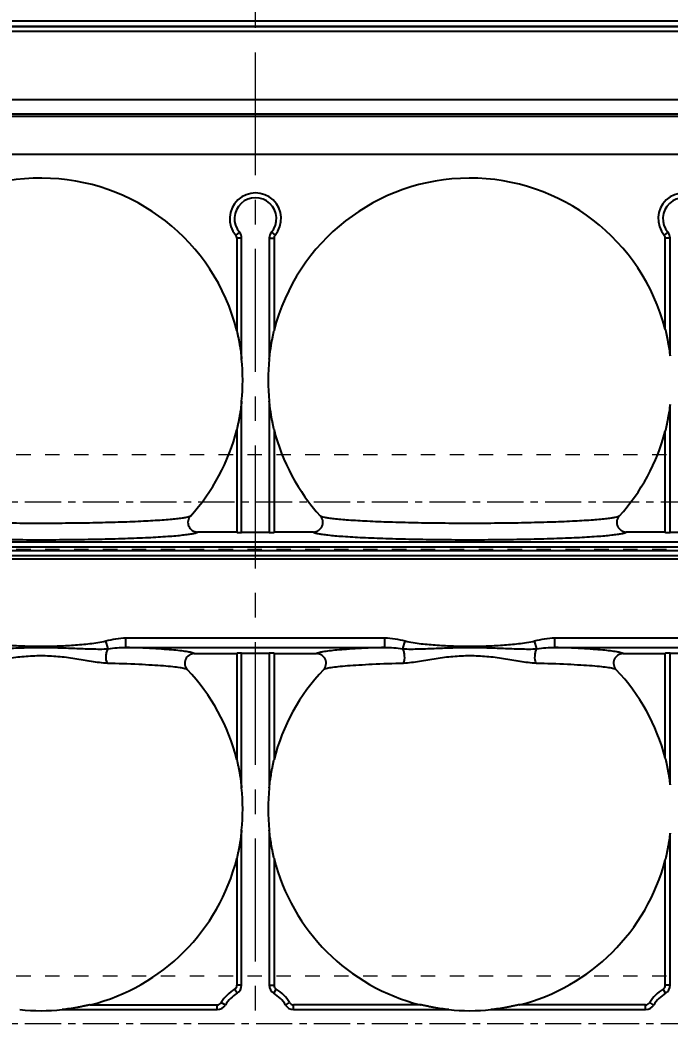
# Model space of a CAD drawing. Header units: millimetres. Extents: x -840 to 1682, y -9216 to -2117.
# Drawn here: x 468 to 536.6, y -6607.7 to -6502.5 of the extents above; entities that cross this region are included whole.
import ezdxf

# ---------------------------------------------------------------- set-up
doc = ezdxf.new("R2010")
doc.units = ezdxf.units.MM
doc.header["$LTSCALE"] = 16.335
doc.header["$PDMODE"] = 3
doc.header["$PDSIZE"] = 8
doc.linetypes.add('CENTER', pattern=[0.6, 0.375, -0.075, 0.075, -0.075])
doc.linetypes.add('HIDDEN', pattern=[0.2, 0.1, -0.1])
doc.layers.get('0').update_dxf_attribs({"linetype": 'CONTINUOUS'})
doc.layers.get('Defpoints').update_dxf_attribs({"linetype": 'CONTINUOUS'})
doc.layers.add('center', color=1, linetype='CENTER', lineweight=9)
doc.layers.add('cool', color=153, linetype='HIDDEN', lineweight=9)
doc.layers.add('DEFAULT_2', color=8, linetype='HIDDEN')
doc.styles.get("Standard").update_dxf_attribs({"font": 'txt', "width": 0.85})
doc.dimstyles.new('mold', dxfattribs={"dimtxt": 10, "dimasz": 5, "dimexe": 0, "dimexo": 0, "dimgap": 0, "dimtad": 1, "dimzin": 1, "dimdsep": 46, "dimtxsty": 'Standard', "dimcen": 0, "dimclrd": 4, "dimclre": 4, "dimclrt": 6, "dimazin": 0, "dimtfac": 1, "dimtofl": 0, "dimtmove": 0, "dimatfit": 3, "dimfxl": 0, "dimarcsym": 0})

# ---------------------------------------------------------------- blocks, each defined once
blk = doc.blocks.new('7')
at = {"layer": 'cool', "ltscale": 0.932966}
for p, q in [((-1665.25, -2312.72), (-1303.91, -2312.72)), ((-1665.25, -2322.72), (-1303.91, -2322.72))]:
    blk.add_line(p, q, dxfattribs=at)
at = {"layer": 'cool', "color": 1, "linetype": 'CENTER', "ltscale": 0.621977}
blk.add_line((-1679.58, -2317.72), (-1289.58, -2317.72), dxfattribs=at)
blk = doc.blocks.new('*D695')
at = {"color": 4, "lineweight": -2}
for p, q in [((297.86, -6505.08), (297.86, -6415.52)), ((682.86, -6415.52), (302.86, -6415.52)), ((687.86, -6505.08), (687.86, -6415.52))]:
    blk.add_line(p, q, dxfattribs=at)
at = {"color": 4}
for points in [[(302.86, -6414.68), (302.86, -6416.35), (297.86, -6415.52)], [(682.86, -6414.68), (682.86, -6416.35), (687.86, -6415.52)]]:
    blk.add_solid(points, dxfattribs=at)
at = {"layer": 'Defpoints', "color": 0}
for p in [(297.86, -6415.52), (297.86, -6505.08), (687.86, -6505.08)]:
    blk.add_point(p, dxfattribs=at)
at = {"color": 6, "insert": (489.39, -6410.52), "char_height": 10, "attachment_point": 5}
blk.add_mtext('390.00', dxfattribs=at)
blk = doc.blocks.new('*D692')
at = {"color": 4, "lineweight": -2}
blk.add_line((683.04, -6608.36), (715.89, -6608.36), dxfattribs=at)
at = {"layer": 'Defpoints', "color": 0}
for p in [(683.04, -6608.36), (694.36, -6608.36), (492.86, -6618.36)]:
    blk.add_point(p, dxfattribs=at)
at = {"color": 6, "insert": (705.13, -6604.36), "char_height": 8, "attachment_point": 5}
blk.add_mtext('10.00', dxfattribs=at)
blk = doc.blocks.new('*D702')
at = {"color": 4, "lineweight": -2}
blk.add_line((679.15, -6553.36), (719.29, -6553.36), dxfattribs=at)
at = {"layer": 'Defpoints', "color": 0}
for p in [(679.15, -6553.36), (694.36, -6553.36), (492.86, -6618.36)]:
    blk.add_point(p, dxfattribs=at)
at = {"color": 6, "insert": (706.83, -6549.36), "char_height": 8, "attachment_point": 5}
blk.add_mtext('65.00', dxfattribs=at)
blk = doc.blocks.new('*D703')
at = {"color": 4, "lineweight": -2}
blk.add_line((651.66, -6473.36), (723.83, -6473.36), dxfattribs=at)
at = {"layer": 'Defpoints', "color": 0}
for p in [(651.66, -6473.36), (694.36, -6473.36), (492.86, -6618.36)]:
    blk.add_point(p, dxfattribs=at)
at = {"color": 6, "insert": (709.09, -6469.36), "char_height": 8, "attachment_point": 5}
blk.add_mtext('145.00', dxfattribs=at)
blk = doc.blocks.new('*D683')
at = {"color": 4, "lineweight": -2}
blk.add_line((302.69, -6608.36), (269.84, -6608.36), dxfattribs=at)
at = {"layer": 'Defpoints', "color": 0}
for p in [(291.37, -6608.36), (302.69, -6608.36), (492.86, -6618.36)]:
    blk.add_point(p, dxfattribs=at)
at = {"color": 6, "insert": (280.6, -6604.36), "char_height": 8, "attachment_point": 5}
blk.add_mtext('10.00', dxfattribs=at)
blk = doc.blocks.new('*D685')
at = {"color": 4, "lineweight": -2}
blk.add_line((306.58, -6553.36), (266.44, -6553.36), dxfattribs=at)
at = {"layer": 'Defpoints', "color": 0}
for p in [(291.37, -6553.36), (306.58, -6553.36), (492.86, -6618.36)]:
    blk.add_point(p, dxfattribs=at)
at = {"color": 6, "insert": (278.9, -6549.36), "char_height": 8, "attachment_point": 5}
blk.add_mtext('65.00', dxfattribs=at)
blk = doc.blocks.new('*D686')
at = {"color": 4, "lineweight": -2}
blk.add_line((334.06, -6473.36), (261.9, -6473.36), dxfattribs=at)
at = {"layer": 'Defpoints', "color": 0}
for p in [(291.37, -6473.36), (334.06, -6473.36), (492.86, -6618.36)]:
    blk.add_point(p, dxfattribs=at)
at = {"color": 6, "insert": (276.64, -6469.36), "char_height": 8, "attachment_point": 5}
blk.add_mtext('145.00', dxfattribs=at)

msp = doc.modelspace()

# ---------------------------------------------------------------- linework, layer by layer
at = {"color": 7, "linetype": 'Continuous'}
for p, q in [((563.215, -6502.674), (422.515, -6502.674)), ((422.515, -6503.175), (563.215, -6503.175)), ((563.215, -6503.247), (422.515, -6503.247)), ((563.215, -6503.749), (422.515, -6503.749)), ((422.515, -6510.925), (563.215, -6510.925)), ((422.515, -6510.925), (563.215, -6510.925)), ((422.515, -6512.431), (563.215, -6512.431)), ((422.515, -6512.431), (563.215, -6512.431)), ((422.515, -6512.683), (563.215, -6512.683)), ((422.515, -6512.683), (563.215, -6512.683)), ((422.515, -6516.697), (563.215, -6516.697)), ((422.515, -6516.697), (563.215, -6516.697)), ((491.172, -6524.914), (490.787, -6525.237)), ((490.905, -6525.56), (490.905, -6535.288)), ((491.407, -6525.56), (490.905, -6525.56)), ((491.407, -6538.296), (491.407, -6525.56)), ((494.322, -6525.56), (494.322, -6538.296)), ((494.322, -6525.56), (494.824, -6525.56)), ((494.557, -6524.914), (494.942, -6525.237)), ((494.824, -6525.56), (494.824, -6535.288)), ((536.358, -6524.914), (535.974, -6525.237)), ((536.092, -6535.139), (536.092, -6525.56)), ((536.594, -6525.56), (536.092, -6525.56)), ((536.594, -6537.958), (536.594, -6525.56)), ((491.407, -6556.588), (491.407, -6542.744)), ((494.322, -6542.744), (494.322, -6556.588)), ((536.594, -6556.588), (536.594, -6543.082)), ((490.905, -6545.751), (490.905, -6556.536)), ((494.824, -6545.751), (494.824, -6556.536)), ((536.092, -6556.536), (536.092, -6545.9)), ((490.905, -6556.536), (486.755, -6556.536)), ((494.322, -6556.588), (491.407, -6556.588)), ((498.974, -6556.536), (494.824, -6556.536)), ((536.092, -6556.536), (531.98, -6556.536)), ((539.509, -6556.588), (536.594, -6556.588)), ((444.312, -6557.58), (541.418, -6557.58)), ((444.312, -6558.082), (541.418, -6558.082)), ((542.231, -6558.535), (443.498, -6558.535)), ((542.231, -6559.037), (443.498, -6559.037)), ((443.879, -6559.381), (541.85, -6559.381)), ((479.213, -6568.71), (479.213, -6567.706)), ((479.213, -6567.706), (506.516, -6567.706)), ((506.516, -6568.71), (506.516, -6567.706)), ((524.438, -6568.71), (524.438, -6567.706)), ((524.438, -6567.706), (542.854, -6567.706)), ((477.331, -6568.845), (477.086, -6568.026)), ((479.213, -6568.71), (506.516, -6568.71)), ((508.398, -6568.845), (508.643, -6568.026)), ((522.556, -6568.845), (522.311, -6568.026)), ((524.438, -6568.71), (541.85, -6568.71)), ((486.412, -6569.36), (490.905, -6569.36)), ((490.905, -6569.36), (490.905, -6580.513)), ((491.407, -6583.521), (491.407, -6569.308)), ((491.407, -6569.308), (494.322, -6569.308)), ((494.322, -6569.308), (494.322, -6583.521)), ((494.824, -6569.36), (494.824, -6580.513)), ((494.824, -6569.36), (499.317, -6569.36)), ((531.637, -6569.36), (536.092, -6569.36)), ((536.092, -6580.364), (536.092, -6569.36)), ((536.594, -6583.183), (536.594, -6569.308)), ((536.594, -6569.308), (539.509, -6569.308)), ((491.407, -6604.326), (491.407, -6587.969)), ((494.322, -6587.969), (494.322, -6604.326)), ((536.594, -6604.326), (536.594, -6588.307)), ((490.905, -6590.976), (490.905, -6604.326)), ((494.824, -6590.976), (494.824, -6604.326)), ((536.092, -6604.326), (536.092, -6591.125)), ((491.407, -6604.326), (490.905, -6604.326)), ((494.322, -6604.326), (494.824, -6604.326)), ((536.594, -6604.326), (536.092, -6604.326)), ((490.926, -6605.184), (490.664, -6604.755)), ((494.803, -6605.184), (495.065, -6604.755)), ((536.113, -6605.184), (535.851, -6604.755)), ((475.484, -6606.398), (488.834, -6606.398)), ((488.834, -6606.9), (488.834, -6606.398)), ((489.691, -6606.419), (489.262, -6606.157)), ((496.038, -6606.419), (496.467, -6606.157)), ((496.896, -6606.9), (496.896, -6606.398)), ((510.246, -6606.398), (496.896, -6606.398)), ((534.02, -6606.398), (520.709, -6606.398)), ((534.02, -6606.9), (534.02, -6606.398)), ((534.878, -6606.419), (534.449, -6606.157)), ((472.476, -6606.9), (488.834, -6606.9)), ((496.896, -6606.9), (513.253, -6606.9)), ((517.701, -6606.9), (534.02, -6606.9))]:
    msp.add_line(p, q, dxfattribs=at)
for centre, radius, start, end in [((470.252, -6540.52), 21.305, 14.21461, 165.37187), ((515.477, -6540.52), 21.305, 14.62813, 165.78539), ((492.865, -6523.491), 2.713, 319.96263, 220.03737), ((492.865, -6523.491), 2.211, 319.96263, 220.03737), ((538.051, -6523.491), 2.713, 319.96263, 220.03737), ((538.051, -6523.491), 2.211, 319.96263, 220.03737), ((490.402, -6525.56), 0.502, 0, 40.03737), ((490.402, -6525.56), 1.005, 0, 40.03737), ((495.327, -6525.56), 1.005, 139.96263, 180), ((495.327, -6525.56), 0.502, 139.96263, 180), ((535.589, -6525.56), 0.502, 0, 40.03737), ((535.589, -6525.56), 1.005, 0, 40.03737), ((470.252, -6540.52), 21.272, 353.99842, 6.00158), ((515.477, -6540.52), 21.272, 173.99842, 186.00158), ((470.252, -6540.52), 21.305, 317.71734, 345.78539), ((515.477, -6540.52), 21.305, 194.21461, 222.28266), ((515.477, -6540.52), 21.305, 317.71734, 345.37187), ((470.252, -6585.745), 21.305, 14.21461, 43.57586), ((515.477, -6585.745), 21.305, 136.42414, 165.78539), ((515.477, -6585.745), 21.305, 14.62813, 43.57586), ((470.252, -6585.745), 21.272, 353.99842, 6.00158), ((515.477, -6585.745), 21.272, 173.99842, 186.00158), ((470.252, -6585.745), 21.305, 284.21461, 345.78539), ((515.477, -6585.745), 21.305, 194.21461, 255.78539), ((515.477, -6585.745), 21.305, 284.21461, 345.37187), ((490.402, -6604.326), 0.502, 301.41792, 0), ((490.402, -6604.326), 1.005, 301.41792, 0), ((495.327, -6604.326), 1.005, 180, 238.58208), ((495.327, -6604.326), 0.502, 180, 238.58208), ((535.589, -6604.326), 0.502, 301.41837, 0), ((535.589, -6604.326), 1.005, 301.41792, 0), ((492.865, -6608.357), 4.221, 121.41792, 148.58213), ((492.865, -6608.357), 3.719, 121.41792, 148.58208), ((492.865, -6608.357), 3.719, 31.41792, 58.58208), ((492.865, -6608.357), 4.221, 31.41787, 58.58208), ((538.051, -6608.357), 4.221, 121.41787, 148.58208), ((538.051, -6608.357), 3.719, 121.41792, 148.58208), ((488.834, -6605.895), 0.502, 270, 328.58163), ((488.834, -6605.895), 1.005, 270, 328.58208), ((496.896, -6605.895), 1.005, 211.41792, 270), ((496.896, -6605.895), 0.502, 211.41837, 270), ((534.02, -6605.895), 0.502, 270, 328.58208), ((534.02, -6605.895), 1.005, 270, 328.58208), ((470.252, -6585.745), 21.272, 263.99842, 276.00158), ((515.477, -6585.745), 21.272, 263.99842, 276.00158)]:
    msp.add_arc(centre, radius, start, end, dxfattribs=at)
for centre, start_param, end_param in [((494.322, -6556.562), -1.5707963, 0), ((536.594, -6556.562), 3.1415927, 4.712389), ((491.407, -6569.334), 1.5707963, 3.1415927), ((494.322, -6569.334), 0, 1.5707963), ((536.594, -6569.334), 1.5707963, 3.1415927)]:
    msp.add_ellipse(centre, major_axis=(0.502, 0), ratio=0.0524078, start_param=start_param, end_param=end_param, dxfattribs=at)
for points, knots in [([(536.092, -6535.182), (536.092, -6535.218), (536.121, -6535.305), (536.148, -6535.449), (536.188, -6535.616), (536.238, -6535.849), (536.3, -6536.144), (536.394, -6536.623), (536.497, -6537.228), (536.564, -6537.714), (536.594, -6537.958)], [0, 0, 0, 0, 0.0381115, 0.0955234, 0.1570515, 0.2202, 0.3486194, 0.4782965, 0.7389259, 1, 1, 1, 1]), ([(490.905, -6535.332), (490.905, -6535.347), (490.916, -6535.385), (490.934, -6535.481), (490.967, -6535.622), (491.005, -6535.802), (491.057, -6536.05), (491.12, -6536.365), (491.214, -6536.876), (491.316, -6537.519), (491.38, -6538.036), (491.407, -6538.296)], [0, 0, 0, 0, 0.0146095, 0.0393953, 0.0974008, 0.1591481, 0.2223444, 0.3506202, 0.479995, 0.7398203, 1, 1, 1, 1]), ([(494.322, -6538.296), (494.349, -6538.036), (494.413, -6537.519), (494.515, -6536.876), (494.609, -6536.365), (494.672, -6536.05), (494.724, -6535.802), (494.763, -6535.622), (494.795, -6535.481), (494.813, -6535.385), (494.824, -6535.347), (494.824, -6535.332)], [0, 0, 0, 0, 0.2601679, 0.5199814, 0.6493505, 0.777621, 0.8408161, 0.902562, 0.9605807, 0.9853763, 1, 1, 1, 1]), ([(491.407, -6542.744), (491.38, -6543.003), (491.316, -6543.521), (491.214, -6544.164), (491.12, -6544.674), (491.057, -6544.99), (491.005, -6545.238), (490.967, -6545.417), (490.934, -6545.559), (490.916, -6545.655), (490.905, -6545.693), (490.905, -6545.708)], [0, 0, 0, 0, 0.2601698, 0.5199851, 0.6493551, 0.7776264, 0.8408219, 0.9025685, 0.9605874, 0.9853806, 1, 1, 1, 1]), ([(494.824, -6545.708), (494.824, -6545.693), (494.813, -6545.655), (494.795, -6545.559), (494.763, -6545.418), (494.724, -6545.238), (494.672, -6544.99), (494.609, -6544.674), (494.515, -6544.164), (494.413, -6543.521), (494.349, -6543.003), (494.322, -6542.744)], [0, 0, 0, 0, 0.0146092, 0.039395, 0.0974006, 0.159148, 0.2223443, 0.3506201, 0.4799949, 0.7398202, 1, 1, 1, 1]), ([(536.594, -6543.082), (536.564, -6543.326), (536.497, -6543.812), (536.394, -6544.416), (536.3, -6544.895), (536.238, -6545.191), (536.188, -6545.424), (536.148, -6545.591), (536.121, -6545.735), (536.092, -6545.822), (536.092, -6545.858)], [0, 0, 0, 0, 0.2610837, 0.5217226, 0.6514041, 0.7798276, 0.8429774, 0.9045068, 0.96192, 1, 1, 1, 1]), ([(486.014, -6554.854), (485.97, -6554.892), (485.812, -6554.949), (485.514, -6555.021), (485.077, -6555.092), (484.511, -6555.162), (483.817, -6555.229), (482.658, -6555.321), (480.946, -6555.418), (478.623, -6555.51), (476.003, -6555.579), (473.18, -6555.621), (470.252, -6555.635), (467.325, -6555.621), (464.501, -6555.579), (461.881, -6555.51), (459.558, -6555.418), (457.846, -6555.321), (456.687, -6555.229), (455.993, -6555.162), (455.427, -6555.092), (454.99, -6555.021), (454.693, -6554.949), (454.535, -6554.892), (454.49, -6554.854)], [0, 0, 0, 0, 0.0056195, 0.0153766, 0.0293451, 0.0474451, 0.0695366, 0.0954416, 0.1577354, 0.2321262, 0.3159754, 0.4063295, 0.5000002, 0.5936708, 0.6840249, 0.7678741, 0.842265, 0.9045585, 0.9304633, 0.9525546, 0.9706548, 0.9846234, 0.9943805, 1, 1, 1, 1]), ([(486.014, -6554.854), (485.886, -6554.995), (485.707, -6555.36), (485.784, -6555.959), (486.174, -6556.421), (486.564, -6556.536), (486.755, -6556.536)], [0, 0, 0, 0, 0.2500824, 0.5000159, 0.7499436, 1, 1, 1, 1]), ([(498.974, -6556.536), (499.165, -6556.536), (499.555, -6556.421), (499.945, -6555.959), (500.022, -6555.36), (499.843, -6554.995), (499.715, -6554.854)], [0, 0, 0, 0, 0.2500564, 0.4999841, 0.7499176, 1, 1, 1, 1]), ([(531.239, -6554.854), (531.195, -6554.892), (531.037, -6554.949), (530.739, -6555.021), (530.302, -6555.092), (529.736, -6555.162), (529.042, -6555.229), (527.883, -6555.321), (526.171, -6555.418), (523.848, -6555.51), (521.228, -6555.579), (518.405, -6555.621), (515.477, -6555.635), (512.55, -6555.621), (509.726, -6555.579), (507.106, -6555.51), (504.783, -6555.418), (503.071, -6555.321), (501.912, -6555.229), (501.218, -6555.162), (500.652, -6555.092), (500.215, -6555.021), (499.918, -6554.949), (499.76, -6554.892), (499.715, -6554.854)], [0, 0, 0, 0, 0.0056195, 0.0153766, 0.0293451, 0.0474451, 0.0695366, 0.0954416, 0.1577354, 0.2321262, 0.3159754, 0.4063295, 0.5000002, 0.5936708, 0.6840249, 0.7678741, 0.842265, 0.9045585, 0.9304633, 0.9525546, 0.9706548, 0.9846234, 0.9943805, 1, 1, 1, 1]), ([(531.239, -6554.854), (531.111, -6554.995), (530.932, -6555.36), (531.009, -6555.959), (531.399, -6556.421), (531.789, -6556.536), (531.98, -6556.536)], [0, 0, 0, 0, 0.2500824, 0.5000159, 0.7499436, 1, 1, 1, 1]), ([(453.749, -6556.536), (453.798, -6556.576), (453.965, -6556.635), (454.279, -6556.711), (454.739, -6556.784), (455.333, -6556.858), (456.061, -6556.928), (457.275, -6557.023), (459.066, -6557.125), (461.496, -6557.221), (464.237, -6557.293), (467.19, -6557.337), (470.252, -6557.352), (473.314, -6557.337), (476.268, -6557.293), (479.008, -6557.221), (481.439, -6557.125), (483.23, -6557.023), (484.443, -6556.928), (485.171, -6556.858), (485.765, -6556.784), (486.225, -6556.711), (486.54, -6556.635), (486.707, -6556.576), (486.755, -6556.536)], [0, 0, 0, 0, 0.0057146, 0.0155564, 0.0295931, 0.0477412, 0.0698637, 0.0957782, 0.1580471, 0.2323769, 0.3161541, 0.4064245, 0.5000008, 0.5935771, 0.6838474, 0.7676245, 0.841954, 0.9042226, 0.9301369, 0.9522593, 0.9704073, 0.9844438, 0.9942855, 1, 1, 1, 1]), ([(498.974, -6556.536), (499.023, -6556.576), (499.19, -6556.635), (499.504, -6556.711), (499.964, -6556.784), (500.558, -6556.858), (501.286, -6556.928), (502.5, -6557.023), (504.291, -6557.125), (506.721, -6557.221), (509.462, -6557.293), (512.415, -6557.337), (515.477, -6557.352), (518.539, -6557.337), (521.493, -6557.293), (524.233, -6557.221), (526.664, -6557.125), (528.455, -6557.023), (529.668, -6556.928), (530.396, -6556.858), (530.99, -6556.784), (531.45, -6556.711), (531.765, -6556.635), (531.932, -6556.576), (531.98, -6556.536)], [0, 0, 0, 0, 0.0057146, 0.0155564, 0.0295931, 0.0477412, 0.0698637, 0.0957782, 0.1580471, 0.2323769, 0.3161541, 0.4064245, 0.5000008, 0.5935771, 0.6838474, 0.7676245, 0.841954, 0.9042226, 0.9301369, 0.9522593, 0.9704073, 0.9844438, 0.9942855, 1, 1, 1, 1]), ([(463.173, -6568.845), (463.461, -6568.87), (464.045, -6568.879), (465.22, -6568.856), (466.697, -6568.791), (468.473, -6568.728), (470.252, -6568.703), (472.031, -6568.728), (473.807, -6568.791), (475.284, -6568.856), (476.459, -6568.879), (477.043, -6568.87), (477.331, -6568.845)], [0, 0, 0, 0, 0.0612601, 0.1235624, 0.248864, 0.3744142, 0.4999995, 0.6255848, 0.751135, 0.8764365, 0.9387388, 1, 1, 1, 1]), ([(463.418, -6568.026), (463.692, -6568.109), (464.259, -6568.203), (465.11, -6568.315), (465.964, -6568.398), (467.106, -6568.488), (468.535, -6568.564), (470.252, -6568.597), (471.969, -6568.564), (473.684, -6568.472), (475.111, -6568.351), (476.245, -6568.203), (476.812, -6568.109), (477.086, -6568.026)], [0, 0, 0, 0, 0.0624692, 0.1249726, 0.1874786, 0.2499852, 0.3749946, 0.5000032, 0.6250118, 0.7500212, 0.875027, 0.9375304, 1, 1, 1, 1]), ([(477.248, -6570.388), (477.137, -6570.142), (477.096, -6569.713), (477.172, -6569.191), (477.267, -6568.944), (477.331, -6568.845)], [0, 0, 0, 0, 0.5090837, 0.7766956, 1, 1, 1, 1]), ([(486.412, -6569.36), (486.348, -6569.309), (486.117, -6569.242), (485.683, -6569.151), (485.039, -6569.067), (484.205, -6568.982), (483.186, -6568.903), (481.503, -6568.799), (480.159, -6568.743), (479.213, -6568.71)], [0, 0, 0, 0, 0.0341644, 0.0960122, 0.1855338, 0.3017906, 0.4433423, 0.608374, 1, 1, 1, 1]), ([(506.516, -6568.71), (505.57, -6568.743), (504.227, -6568.799), (502.543, -6568.903), (501.524, -6568.982), (500.69, -6569.066), (500.046, -6569.151), (499.613, -6569.242), (499.382, -6569.309), (499.317, -6569.36)], [0, 0, 0, 0, 0.3915802, 0.5566032, 0.6981594, 0.8144279, 0.9039707, 0.9658295, 1, 1, 1, 1]), ([(508.398, -6568.845), (508.686, -6568.87), (509.27, -6568.879), (510.445, -6568.856), (511.922, -6568.791), (513.698, -6568.728), (515.477, -6568.703), (517.256, -6568.728), (519.032, -6568.791), (520.509, -6568.856), (521.684, -6568.879), (522.268, -6568.87), (522.556, -6568.845)], [0, 0, 0, 0, 0.0612601, 0.1235623, 0.2488639, 0.3744142, 0.4999995, 0.6255848, 0.751135, 0.8764365, 0.9387388, 1, 1, 1, 1]), ([(508.482, -6570.388), (508.592, -6570.142), (508.633, -6569.713), (508.557, -6569.191), (508.462, -6568.944), (508.398, -6568.845)], [0, 0, 0, 0, 0.5090837, 0.7766956, 1, 1, 1, 1]), ([(508.643, -6568.026), (508.917, -6568.109), (509.484, -6568.203), (510.335, -6568.315), (511.19, -6568.398), (512.331, -6568.488), (513.76, -6568.564), (515.477, -6568.597), (517.194, -6568.564), (518.909, -6568.472), (520.336, -6568.351), (521.47, -6568.203), (522.037, -6568.109), (522.311, -6568.026)], [0, 0, 0, 0, 0.0624692, 0.1249726, 0.1874786, 0.2499852, 0.3749946, 0.5000032, 0.6250118, 0.7500212, 0.875027, 0.9375304, 1, 1, 1, 1]), ([(522.473, -6570.388), (522.362, -6570.142), (522.321, -6569.713), (522.397, -6569.191), (522.492, -6568.944), (522.556, -6568.845)], [0, 0, 0, 0, 0.5090837, 0.7766956, 1, 1, 1, 1]), ([(531.637, -6569.36), (531.573, -6569.309), (531.342, -6569.242), (530.908, -6569.151), (530.264, -6569.067), (529.43, -6568.982), (528.411, -6568.903), (526.728, -6568.799), (525.384, -6568.743), (524.438, -6568.71)], [0, 0, 0, 0, 0.0341644, 0.0960122, 0.1855337, 0.3017906, 0.4433422, 0.6083739, 1, 1, 1, 1]), ([(477.248, -6570.388), (476.97, -6570.38), (476.406, -6570.317), (475.263, -6570.139), (473.809, -6569.888), (472.04, -6569.658), (470.252, -6569.569), (468.464, -6569.658), (466.695, -6569.888), (465.241, -6570.139), (464.098, -6570.317), (463.534, -6570.38), (463.257, -6570.388)], [0, 0, 0, 0, 0.0590549, 0.1206119, 0.2463297, 0.3730878, 0.4999981, 0.6269099, 0.7536691, 0.8793874, 0.9409446, 1, 1, 1, 1]), ([(486.412, -6569.36), (486.219, -6569.36), (485.825, -6569.477), (485.435, -6569.947), (485.366, -6570.554), (485.554, -6570.919), (485.687, -6571.059)], [0, 0, 0, 0, 0.2500578, 0.499983, 0.7499149, 1, 1, 1, 1]), ([(500.042, -6571.059), (500.175, -6570.919), (500.363, -6570.554), (500.294, -6569.947), (499.904, -6569.477), (499.51, -6569.36), (499.317, -6569.36)], [0, 0, 0, 0, 0.2500851, 0.500017, 0.7499422, 1, 1, 1, 1]), ([(522.473, -6570.388), (522.195, -6570.38), (521.631, -6570.317), (520.488, -6570.139), (519.034, -6569.888), (517.265, -6569.658), (515.477, -6569.569), (513.689, -6569.658), (511.92, -6569.888), (510.466, -6570.139), (509.323, -6570.317), (508.759, -6570.38), (508.482, -6570.388)], [0, 0, 0, 0, 0.0590554, 0.1206126, 0.2463306, 0.3730889, 0.4999994, 0.6269109, 0.75367, 0.8793881, 0.9409451, 1, 1, 1, 1]), ([(531.637, -6569.36), (531.444, -6569.36), (531.05, -6569.477), (530.66, -6569.947), (530.591, -6570.554), (530.779, -6570.919), (530.912, -6571.059)], [0, 0, 0, 0, 0.2500578, 0.499983, 0.7499149, 1, 1, 1, 1]), ([(485.687, -6571.059), (485.659, -6571.036), (485.573, -6570.996), (485.319, -6570.919), (484.84, -6570.836), (484.085, -6570.743), (483.098, -6570.655), (481.895, -6570.574), (479.921, -6570.47), (478.35, -6570.417), (477.248, -6570.388)], [0, 0, 0, 0, 0.0128244, 0.0326614, 0.0940833, 0.184144, 0.3015427, 0.4443846, 0.6103103, 1, 1, 1, 1]), ([(508.482, -6570.388), (507.379, -6570.417), (505.808, -6570.47), (503.835, -6570.574), (502.632, -6570.655), (501.644, -6570.743), (500.89, -6570.836), (500.41, -6570.919), (500.156, -6570.996), (500.07, -6571.036), (500.042, -6571.059)], [0, 0, 0, 0, 0.3896361, 0.5555561, 0.6984034, 0.8158178, 0.9058954, 0.9673316, 0.9871743, 1, 1, 1, 1]), ([(530.912, -6571.059), (530.884, -6571.036), (530.798, -6570.996), (530.544, -6570.919), (530.065, -6570.836), (529.31, -6570.743), (528.323, -6570.655), (527.12, -6570.574), (525.146, -6570.47), (523.575, -6570.417), (522.473, -6570.388)], [0, 0, 0, 0, 0.0128244, 0.0326614, 0.0940831, 0.1841436, 0.3015423, 0.4443841, 0.6103095, 1, 1, 1, 1]), ([(536.092, -6580.407), (536.092, -6580.443), (536.121, -6580.53), (536.148, -6580.674), (536.188, -6580.841), (536.238, -6581.074), (536.3, -6581.369), (536.394, -6581.848), (536.497, -6582.453), (536.564, -6582.939), (536.594, -6583.183)], [0, 0, 0, 0, 0.0381115, 0.0955234, 0.1570515, 0.2202, 0.3486194, 0.4782965, 0.7389259, 1, 1, 1, 1]), ([(490.905, -6580.557), (490.905, -6580.572), (490.916, -6580.61), (490.934, -6580.706), (490.967, -6580.847), (491.005, -6581.027), (491.057, -6581.275), (491.12, -6581.59), (491.214, -6582.101), (491.316, -6582.744), (491.38, -6583.261), (491.407, -6583.521)], [0, 0, 0, 0, 0.0146095, 0.0393953, 0.0974008, 0.1591481, 0.2223444, 0.3506202, 0.479995, 0.7398203, 1, 1, 1, 1]), ([(494.322, -6583.521), (494.349, -6583.261), (494.413, -6582.744), (494.515, -6582.101), (494.609, -6581.59), (494.672, -6581.275), (494.724, -6581.027), (494.763, -6580.847), (494.795, -6580.706), (494.813, -6580.61), (494.824, -6580.572), (494.824, -6580.557)], [0, 0, 0, 0, 0.2601679, 0.5199814, 0.6493505, 0.777621, 0.8408161, 0.902562, 0.9605807, 0.9853763, 1, 1, 1, 1]), ([(491.407, -6587.969), (491.38, -6588.228), (491.316, -6588.746), (491.214, -6589.389), (491.12, -6589.899), (491.057, -6590.215), (491.005, -6590.463), (490.967, -6590.642), (490.934, -6590.784), (490.916, -6590.88), (490.905, -6590.918), (490.905, -6590.933)], [0, 0, 0, 0, 0.2601698, 0.5199851, 0.6493551, 0.7776264, 0.8408219, 0.9025685, 0.9605874, 0.9853806, 1, 1, 1, 1]), ([(494.824, -6590.933), (494.824, -6590.918), (494.813, -6590.88), (494.795, -6590.784), (494.763, -6590.643), (494.724, -6590.463), (494.672, -6590.215), (494.609, -6589.899), (494.515, -6589.389), (494.413, -6588.746), (494.349, -6588.228), (494.322, -6587.969)], [0, 0, 0, 0, 0.0146092, 0.039395, 0.0974006, 0.159148, 0.2223443, 0.3506201, 0.4799949, 0.7398202, 1, 1, 1, 1]), ([(536.594, -6588.307), (536.564, -6588.551), (536.497, -6589.037), (536.394, -6589.641), (536.3, -6590.12), (536.238, -6590.416), (536.188, -6590.649), (536.148, -6590.816), (536.121, -6590.96), (536.092, -6591.047), (536.092, -6591.083)], [0, 0, 0, 0, 0.2610837, 0.5217226, 0.6514041, 0.7798276, 0.8429774, 0.9045068, 0.96192, 1, 1, 1, 1]), ([(475.44, -6606.398), (475.425, -6606.398), (475.387, -6606.409), (475.291, -6606.427), (475.15, -6606.459), (474.97, -6606.498), (474.722, -6606.55), (474.407, -6606.613), (473.896, -6606.707), (473.253, -6606.809), (472.736, -6606.873), (472.476, -6606.9)], [0, 0, 0, 0, 0.0146169, 0.0394073, 0.0974165, 0.1591628, 0.2223579, 0.3506312, 0.4800038, 0.7398247, 1, 1, 1, 1]), ([(513.253, -6606.9), (512.994, -6606.873), (512.476, -6606.809), (511.833, -6606.707), (511.323, -6606.613), (511.007, -6606.55), (510.759, -6606.498), (510.579, -6606.459), (510.438, -6606.427), (510.342, -6606.409), (510.304, -6606.398), (510.289, -6606.398)], [0, 0, 0, 0, 0.2601696, 0.5199848, 0.6493546, 0.7776258, 0.8408212, 0.9025679, 0.9605868, 0.9853801, 1, 1, 1, 1]), ([(520.665, -6606.398), (520.65, -6606.398), (520.612, -6606.409), (520.516, -6606.427), (520.375, -6606.459), (520.195, -6606.498), (519.947, -6606.55), (519.632, -6606.613), (519.121, -6606.707), (518.478, -6606.809), (517.961, -6606.873), (517.701, -6606.9)], [0, 0, 0, 0, 0.0146169, 0.0394073, 0.0974165, 0.1591628, 0.2223579, 0.3506312, 0.4800038, 0.7398247, 1, 1, 1, 1])]:
    msp.add_open_spline(points, degree=3, knots=knots, dxfattribs=at)
for points in [[(477.086, -6568.026), (477.772, -6567.82), (478.496, -6567.706), (479.213, -6567.706)], [(506.516, -6567.706), (507.233, -6567.706), (507.957, -6567.82), (508.643, -6568.026)], [(522.311, -6568.026), (522.997, -6567.82), (523.721, -6567.706), (524.438, -6567.706)], [(477.331, -6568.845), (477.953, -6568.751), (478.584, -6568.701), (479.213, -6568.71)], [(506.516, -6568.71), (507.145, -6568.701), (507.776, -6568.751), (508.398, -6568.845)], [(522.556, -6568.845), (523.178, -6568.751), (523.809, -6568.701), (524.438, -6568.71)]]:
    msp.add_open_spline(points, degree=3, dxfattribs=at)
at = {"layer": 'center', "color": 1, "linetype": 'CENTER', "ltscale": 2.114728}
msp.add_line((492.865, -6788.358), (492.865, -6448.357), dxfattribs=at)
at = {"layer": 'DEFAULT_2', "color": 8, "linetype": 'HIDDEN'}
for p, q in [((490.905, -6535.288), (490.905, -6535.332)), ((494.824, -6535.288), (494.824, -6535.332)), ((536.092, -6535.182), (536.092, -6535.139)), ((490.905, -6545.751), (490.905, -6545.708)), ((494.824, -6545.708), (494.824, -6545.751)), ((536.092, -6545.9), (536.092, -6545.858)), ((490.905, -6556.562), (490.905, -6556.536)), ((494.824, -6556.562), (494.824, -6556.536)), ((536.092, -6580.407), (536.092, -6580.364)), ((490.905, -6580.513), (490.905, -6580.557)), ((494.824, -6580.513), (494.824, -6580.557)), ((490.905, -6590.976), (490.905, -6590.933)), ((494.824, -6590.933), (494.824, -6590.976)), ((536.092, -6591.125), (536.092, -6591.083)), ((475.44, -6606.398), (475.484, -6606.398)), ((510.246, -6606.398), (510.289, -6606.398)), ((520.665, -6606.398), (520.709, -6606.398))]:
    msp.add_line(p, q, dxfattribs=at)
msp.add_ellipse((491.407, -6556.562), major_axis=(0.502, 0), ratio=0.0524078, start_param=3.1415927, end_param=4.712389, dxfattribs=at)

# ---------------------------------------------------------------- block references
for p in [(1977.444, -4235.633), (1977.444, -4290.633)]:
    msp.add_blockref('7', p)

# ---------------------------------------------------------------- dimensions: what is measured, and where the dimension line sits
dim = msp.add_linear_dim(base=(297.865, -6415.517), p1=(687.865, -6505.078), p2=(297.865, -6505.078), dimstyle='mold')
dim.commit()
dim.dimension.update_dxf_attribs({"geometry": '*D695', "text_midpoint": (489.388, -6415.517), "dimtype": 160})
for feature_location, offset, picture, middle in [((334.065, -6473.357), (-42.695, 0), '*D686', (276.636, -6469.357)), ((651.665, -6473.357), (42.695, 0), '*D703', (709.093, -6469.357)), ((306.58, -6553.357), (-15.211, 0), '*D685', (278.903, -6549.357)), ((679.149, -6553.357), (15.211, 0), '*D702', (706.826, -6549.357)), ((302.687, -6608.357), (-11.318, 0), '*D683', (280.603, -6604.357)), ((683.042, -6608.357), (11.318, 0), '*D692', (705.126, -6604.357))]:
    dim = msp.add_ordinate_dim(feature_location=feature_location, offset=offset, dtype=0, origin=(492.865, -6618.358), dimstyle='mold', override={"dimtxt": 8})
    dim.commit()
    dim.dimension.update_dxf_attribs({"geometry": picture, "text_midpoint": middle})

doc.saveas('drawing.dxf')
